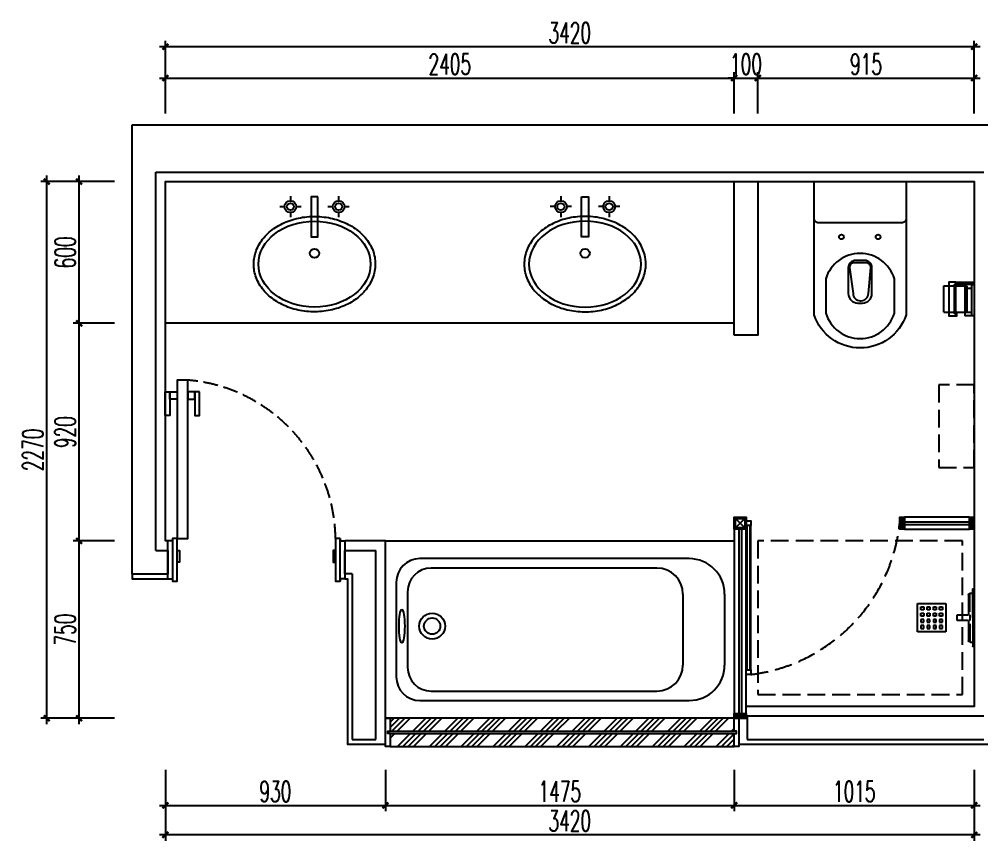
# Model space of a CAD drawing. Header units: inches. Extents: x 24920 to 61775, y 10942 to 38819.
# Drawn here: x 30089 to 34158, y 23080 to 26555 of the extents above; entities that cross this region are included whole.
import ezdxf

# ---------------------------------------------------------------- set-up
doc = ezdxf.new("R2010")
doc.units = ezdxf.units.IN
doc.header["$MEASUREMENT"] = 0
doc.header["$PDMODE"] = 1
doc.linetypes.add('DASH', pattern=[0.35, 0.25, -0.1])
doc.linetypes.add('HIDDEN', pattern=[9.525, 6.35, -3.175])
for name, color, linetype in [('BS-SHORT CABINET', 40, 'Continuous'), ('DOOR', 60, 'Continuous'), ('Doors', 60, 'Continuous'), ('DS-FINISH', 20, 'Continuous'), ('DS-HIGH-CABINET', 40, 'Continuous'), ('FF-FIXT', 2, 'Continuous'), ('FF-FURN', 51, 'Continuous'), ('FF-TEXT', 50, 'Continuous'), ('WALL', 2, 'Continuous')]:
    doc.layers.add(name, color=color, linetype=linetype)
doc.styles.add('DIM', font='simplex.shx', dxfattribs={"width": 0.6, "bigfont": 'extfont.shx'})
doc.dimstyles.new('1比25', dxfattribs={"dimscale": 25, "dimtxt": 3.5, "dimasz": 1, "dimexe": 1, "dimexo": 1, "dimgap": 0.6, "dimtad": 1, "dimdec": 0, "dimrnd": 5, "dimzin": 0, "dimdsep": 46, "dimtxsty": 'DIM', "dimblk": 'ARCHTICK', "dimcen": 0.09, "dimdle": 1, "dimclrd": 1, "dimclre": 1, "dimclrt": 1, "dimadec": 0, "dimazin": 0, "dimtfac": 1, "dimtdec": 0, "dimtix": 1, "dimtmove": 2, "dimatfit": 3, "dimldrblk": '引线箭头（自定义）', "dimfxl": 0, "dimtolj": 1, "dimtzin": 0, "dimarcsym": 0})

# ---------------------------------------------------------------- blocks, each defined once
blk = doc.blocks.new('QBLOCK2008030714514792')
for p, q in [((-66, -10), (-66, -40)), ((66, -40), (-66, -40)), ((-51, -40), (-51, -10)), ((51, -40), (51, -10))]:
    blk.add_line(p, q)
at = {"color": 8}
blk.add_line((-56, -78), (66, -78), dxfattribs=at)
for points in [[(-66, -10), (66, -10), (66, 0), (-66, 0)], [(66, -78), (76, -78), (76, 0), (66, 0)], [(-56, -78), (-66, -78), (-66, -73), (-56, -73)], [(76, -78), (76, -108), (-66, -108), (-66, -78), (-56, -78), (-56, -83), (66, -83), (66, -78)]]:
    blk.add_lwpolyline(points, close=True)
at = {"color": 8, "linetype": 'HIDDEN', "ltscale": 0.1}
blk.add_lwpolyline([(-50, -30), (60, -30), (60, -130), (-50, -130)], close=True, dxfattribs=at)
blk = doc.blocks.new('A$C68853E70')
at = {"color": 251}
blk.add_wipeout([(0, 195), (0, -195), (564, -195), (591.7, -183.3), (614.9, -169.5), (641.2, -148), (661.7, -125.1), (677.5, -100.9), (692.4, -68.6), (701.6, -31.5), (703.4, 15.6), (701, 35.8), (696.2, 55.8), (680.6, 95.7), (650.2, 139.6), (614.2, 169.8), (578.6, 189.2), (564, 195)], dxfattribs=at)
blk.add_lwpolyline([(0, 195), (564, 195, -0.717949), (564, -195), (0, -195)], format="xyb")
for points in [[(0, -195), (0, 195), (155, 195, -0.414214), (175, 175), (175, -175, -0.414214), (155, -195)], [(557.1, 145), (410.9, 145, 0.737464), (410.9, -145), (557.1, -145, 0.737464)]]:
    blk.add_lwpolyline(points, format="xyb", close=True)
at = {"color": 8}
for points in [[(334, 20), (334, -20, 0.414214), (364, -50), (474, -50, 0.414214), (514, -10), (514, 10, 0.414214), (474, 50), (364, 50, 0.414214)], [(344, 25), (344, -25, 0.414214), (364, -45), (474, -30, 0.414214), (504, 0), (504, 5, 0.414214), (474, 35), (364, 45, 0.414214)]]:
    blk.add_lwpolyline(points, format="xyb", close=True, dxfattribs=at)
for centre in [(234, 76.1), (234, -78.9)]:
    blk.add_circle(centre, 10, dxfattribs=at)
blk = doc.blocks.new('KI878')
at = {"layer": 'FF-FIXT'}
for p, q in [((34870.4, 48306.6), (33731.6, 48306.6)), ((34734.1, 48266.6), (33779.6, 48266.6)), ((33631.6, 48206.6), (33631.6, 47806.6)), ((33679.6, 48166.6), (33679.6, 47846.6)), ((34844.1, 48156.6), (34844.1, 47856.6)), ((35020.4, 48156.6), (35020.4, 47856.6)), ((33779.6, 47746.6), (34734.1, 47746.6)), ((33731.6, 47706.6), (34870.4, 47706.6))]:
    blk.add_line(p, q, dxfattribs=at)
for radius in [54.6, 34.6]:
    blk.add_circle((33783.6, 48021.2), radius, dxfattribs=at)
for centre, radius, start, end in [((33731.6, 48206.6), 100, 90, 180), ((34870.4, 48156.6), 150, 0, 90), ((33779.6, 48166.6), 100, 90, 180), ((34734.1, 48156.6), 110, 0, 90), ((33779.6, 47846.6), 100, 180, 270), ((34734.1, 47856.6), 110, 270, 0), ((34870.4, 47856.6), 150, 270, 0), ((33731.6, 47806.6), 100, 180, 270)]:
    blk.add_arc(centre, radius, start, end, dxfattribs=at)
blk.add_ellipse((33655.6, 48021.2), major_axis=(0, 70.3), ratio=0.170706, dxfattribs=at)
blk = doc.blocks.new('*U162')
at = {"layer": 'DS-HIGH-CABINET', "color": 136}
for p, q in [((35118.5, 49111.9), (35158.5, 49121.9)), ((35118.5, 49121.9), (35158.5, 49111.9)), ((35118.5, 48816.9), (35158.5, 48826.9)), ((35118.5, 48826.9), (35158.5, 48816.9))]:
    blk.add_line(p, q, dxfattribs=at)
at = {"layer": 'DS-HIGH-CABINET', "color": 1}
for p, q in [((35132.5, 49106.9), (35132.5, 48831.9)), ((35144.5, 49106.9), (35144.5, 48831.9))]:
    blk.add_line(p, q, dxfattribs=at)
at = {"layer": 'DS-HIGH-CABINET'}
for points in [[(35163.5, 49106.9), (35113.5, 49106.9), (35113.5, 49126.9), (35163.5, 49126.9)], [(35163.5, 48811.9), (35113.5, 48811.9), (35113.5, 48831.9), (35163.5, 48831.9)]]:
    blk.add_lwpolyline(points, close=True, dxfattribs=at)
at = {"layer": 'DS-HIGH-CABINET', "color": 136}
blk.add_lwpolyline([(35113.5, 48831.9), (35163.5, 48831.9), (35163.5, 49106.9), (35113.5, 49106.9)], close=True, dxfattribs=at)
at = {"layer": 'DS-HIGH-CABINET', "color": 1}
for points in [[(35158.5, 49111.9), (35118.5, 49111.9), (35118.5, 49121.9), (35158.5, 49121.9)], [(35158.5, 48816.9), (35118.5, 48816.9), (35118.5, 48826.9), (35158.5, 48826.9)]]:
    blk.add_lwpolyline(points, close=True, dxfattribs=at)
blk = doc.blocks.new('EWDRGTFH')
for p, q in [((242785.8, 254771.4), (242785.8, 254796.6)), ((242785.8, 254771.4), (242785.8, 254713.5)), ((242789.4, 254799), (242788.2, 254799)), ((242791.8, 254676.6), (242791.8, 254796.6)), ((242801.4, 254780.7), (242794.2, 254780.7)), ((242803.8, 254778.8), (242803.8, 254778.8)), ((242803.8, 254702.3), (242803.8, 254778.3)), ((242809.8, 254772.8), (242809.8, 254688.8)), ((242789.4, 254711.1), (242788.2, 254711.1)), ((242788.2, 254642.1), (242788.2, 254711.1)), ((242803.8, 254688.8), (242803.8, 254664.8)), ((242857.8, 254688.8), (242809.8, 254688.8)), ((242857.8, 254664.8), (242857.8, 254688.8)), ((242791.8, 254676.6), (242791.8, 254556.6)), ((242803.8, 254650.9), (242803.8, 254574.8)), ((242809.8, 254664.8), (242857.8, 254664.8)), ((242809.8, 254664.8), (242809.8, 254580.8)), ((242785.8, 254581.8), (242785.8, 254639.7)), ((242789.4, 254642.1), (242788.2, 254642.1)), ((242785.8, 254581.8), (242785.8, 254556.6)), ((242801.4, 254572.9), (242794.2, 254572.9)), ((242803.8, 254574.8), (242803.8, 254574.8)), ((242789.4, 254554.7), (242788.2, 254554.7))]:
    blk.add_line(p, q)
at = {"ltscale": 3}
for p, q in [((242905.8, 254736.8), (242905.8, 254616.8)), ((243025.8, 254736.8), (242905.8, 254736.8)), ((243025.8, 254616.8), (243025.8, 254736.8)), ((242905.8, 254616.8), (243025.8, 254616.8))]:
    blk.add_line(p, q, dxfattribs=at)
at = {"color": 250}
for p, q in [((242920.2, 254722.4), (242920.2, 254710.4)), ((242932.2, 254722.4), (242920.2, 254722.4)), ((242920.2, 254710.4), (242932.2, 254710.4)), ((242920.2, 254696), (242920.2, 254684)), ((242932.2, 254696), (242920.2, 254696)), ((242932.2, 254710.4), (242932.2, 254722.4)), ((242932.2, 254684), (242932.2, 254696)), ((242946.6, 254722.4), (242946.6, 254710.4)), ((242958.6, 254722.4), (242946.6, 254722.4)), ((242946.6, 254710.4), (242958.6, 254710.4)), ((242946.6, 254696), (242946.6, 254684)), ((242958.6, 254696), (242946.6, 254696)), ((242958.6, 254710.4), (242958.6, 254722.4)), ((242958.6, 254684), (242958.6, 254696)), ((242973, 254722.4), (242973, 254710.4)), ((242985, 254722.4), (242973, 254722.4)), ((242973, 254710.4), (242985, 254710.4)), ((242973, 254696), (242973, 254684)), ((242985, 254696), (242973, 254696)), ((242985, 254710.4), (242985, 254722.4)), ((242985, 254684), (242985, 254696)), ((242999.4, 254722.4), (242999.4, 254710.4)), ((243011.4, 254722.4), (242999.4, 254722.4)), ((242999.4, 254710.4), (243011.4, 254710.4)), ((242999.4, 254696), (242999.4, 254684)), ((243011.4, 254696), (242999.4, 254696)), ((243011.4, 254710.4), (243011.4, 254722.4)), ((243011.4, 254684), (243011.4, 254696)), ((242920.2, 254684), (242932.2, 254684)), ((242920.2, 254657.6), (242920.2, 254669.6)), ((242920.2, 254669.6), (242932.2, 254669.6)), ((242932.2, 254657.6), (242920.2, 254657.6)), ((242932.2, 254669.6), (242932.2, 254657.6)), ((242946.6, 254684), (242958.6, 254684)), ((242946.6, 254657.6), (242946.6, 254669.6)), ((242946.6, 254669.6), (242958.6, 254669.6)), ((242958.6, 254657.6), (242946.6, 254657.6)), ((242958.6, 254669.6), (242958.6, 254657.6)), ((242973, 254684), (242985, 254684)), ((242973, 254657.6), (242973, 254669.6)), ((242973, 254669.6), (242985, 254669.6)), ((242985, 254657.6), (242973, 254657.6)), ((242985, 254669.6), (242985, 254657.6)), ((242999.4, 254684), (243011.4, 254684)), ((242999.4, 254657.6), (242999.4, 254669.6)), ((242999.4, 254669.6), (243011.4, 254669.6)), ((243011.4, 254657.6), (242999.4, 254657.6)), ((243011.4, 254669.6), (243011.4, 254657.6)), ((242920.2, 254631.2), (242920.2, 254643.2)), ((242920.2, 254643.2), (242932.2, 254643.2)), ((242932.2, 254631.2), (242920.2, 254631.2)), ((242932.2, 254643.2), (242932.2, 254631.2)), ((242946.6, 254631.2), (242946.6, 254643.2)), ((242946.6, 254643.2), (242958.6, 254643.2)), ((242958.6, 254631.2), (242946.6, 254631.2)), ((242958.6, 254643.2), (242958.6, 254631.2)), ((242973, 254631.2), (242973, 254643.2)), ((242973, 254643.2), (242985, 254643.2)), ((242985, 254631.2), (242973, 254631.2)), ((242985, 254643.2), (242985, 254631.2)), ((242999.4, 254631.2), (242999.4, 254643.2)), ((242999.4, 254643.2), (243011.4, 254643.2)), ((243011.4, 254631.2), (242999.4, 254631.2)), ((243011.4, 254643.2), (243011.4, 254631.2))]:
    blk.add_line(p, q, dxfattribs=at)
for centre, major_axis, start_param, end_param in [((242788.2, 254796.6), (1.7, -1.7), 2.356194, 3.926991), ((242789.4, 254796.6), (-1.7, -1.7), 2.356194, 3.926991), ((242794.2, 254778.3), (1.7, -1.7), 2.356194, 3.926991), ((242801.4, 254778.3), (-1.7, -1.7), 2.356194, 3.926991), ((242803.8, 254772.8), (4.24, -4.24), 0.785398, 2.356194), ((242788.2, 254713.5), (-1.7, -1.7), 5.497787, 7.068583), ((242789.4, 254713.5), (1.7, -1.7), -0.785398, 0.785398), ((242788.2, 254639.7), (-1.7, -1.7), 3.926991, 5.497787), ((242789.4, 254639.7), (-1.7, -1.7), 2.356194, 3.926991), ((242794.2, 254575.3), (1.7, -1.7), 3.926991, 5.497787), ((242801.4, 254575.3), (1.7, -1.7), -0.785398, 0.785398), ((242803.8, 254580.8), (4.24, -4.24), -0.785398, 0.785398), ((242803.8, 254580.8), (4.24, -4.24), -0.785398, 0.785398), ((242788.2, 254557.1), (1.7, -1.7), 3.926991, 5.497787), ((242789.4, 254557.1), (-1.7, -1.7), 0.785398, 2.356194)]:
    blk.add_ellipse(centre, major_axis=major_axis, ratio=1, start_param=start_param, end_param=end_param)
blk = doc.blocks.new('j767')
at = {"layer": 'DOOR', "color": 1}
for p, q in [((35108.5, 48337.6), (35718.5, 48337.6)), ((35108.5, 48325.6), (35718.5, 48325.6))]:
    blk.add_line(p, q, dxfattribs=at)
at = {"layer": 'DOOR'}
for points in [[(35108.5, 48341.6), (35108.5, 48321.6), (35088.5, 48321.6), (35088.5, 48341.6)], [(35738.5, 48341.6), (35738.5, 48321.6), (35718.5, 48321.6), (35718.5, 48341.6)]]:
    blk.add_lwpolyline(points, close=True, dxfattribs=at)
at = {"layer": 'DOOR', "color": 136}
blk.add_lwpolyline([(35718.5, 48321.6), (35718.5, 48341.6), (35108.5, 48341.6), (35108.5, 48321.6)], close=True, dxfattribs=at)
blk = doc.blocks.new('U6767')
at = {"layer": 'DOOR'}
for points in [[(10581.6, 31805.1), (10626.6, 31805.1), (10626.6, 32475.1), (10581.6, 32475.1)], [(10531.6, 32425.1), (10551.6, 32425.1), (10551.6, 32325.1), (10531.6, 32325.1)], [(10551.6, 32395.1), (10551.6, 32425.1), (10581.6, 32425.1), (10581.6, 32395.1)], [(10656.6, 32395.1), (10656.6, 32425.1), (10626.6, 32425.1), (10626.6, 32395.1)], [(10676.6, 32425.1), (10656.6, 32425.1), (10656.6, 32325.1), (10676.6, 32325.1)]]:
    blk.add_lwpolyline(points, close=True, dxfattribs=at)
at = {"layer": 'DOOR', "color": 8, "linetype": 'DASH', "ltscale": 250}
blk.add_arc((10569.9, 31795.7), 681.8, 0.7906, 85.2291, dxfattribs=at)
at = {"layer": 'Doors'}
for points in [[(10561.6, 31805.1), (10561.6, 31795.1), (10541.6, 31795.1), (10541.6, 31635.1), (10561.6, 31635.1), (10561.6, 31625.1)], [(11271.6, 31805.1), (11271.6, 31795.1), (11291.6, 31795.1), (11291.6, 31635.1), (11271.6, 31635.1), (11271.6, 31625.1)]]:
    blk.add_lwpolyline(points, dxfattribs=at)
for points in [[(10581.6, 31805.1), (10561.6, 31805.1), (10561.6, 31625.1), (10581.6, 31625.1)], [(11271.6, 31805.1), (11251.6, 31805.1), (11251.6, 31625.1), (11271.6, 31625.1)], [(10581.6, 31755.1), (10591.6, 31755.1), (10591.6, 31705.1), (10581.6, 31705.1)], [(11251.6, 31755.1), (11241.6, 31755.1), (11241.6, 31705.1), (11251.6, 31705.1)]]:
    blk.add_lwpolyline(points, close=True, dxfattribs=at)
blk = doc.blocks.new('_ArchTick')
at = {"color": 0, "linetype": 'ByBlock', "const_width": 0.4}
blk.add_lwpolyline([(-0.5, -0.5), (0.5, 0.5)], dxfattribs=at)
blk = doc.blocks.new('*D1014')
at = {"color": 1, "lineweight": -2, "transparency": 16777216}
for p, q in [((30491.6, 24348.4), (30316.6, 24348.4)), ((30341.6, 23573.4), (30341.6, 24373.4)), ((30491.6, 23598.4), (30316.6, 23598.4))]:
    blk.add_line(p, q, dxfattribs=at)
at = {"layer": 'Defpoints', "color": 0, "transparency": 16777216}
for p in [(30341.6, 24348.4), (31636.6, 24348.4), (31636.5, 23598.4)]:
    blk.add_point(p, dxfattribs=at)
at = {"color": 1, "lineweight": -2, "transparency": 16777216, "xscale": 25, "yscale": 25, "zscale": 25}
for p, rotation in [((30341.6, 24348.4), 90), ((30341.6, 23598.4), 270)]:
    blk.add_blockref('_ArchTick', p, dxfattribs=dict(at, rotation=rotation))
at = {"color": 1, "transparency": 16777216, "insert": (30282.8, 23973.4), "char_height": 87.5, "attachment_point": 5, "rotation": 90, "style": 'DIM'}
blk.add_mtext('\\A1;750', dxfattribs=at)
blk = doc.blocks.new('引线箭头（自定义）')
at = {"linetype": 'ByBlock', "lineweight": -2}
h = blk.add_hatch(color=8, dxfattribs=at)
h.dxf.hatch_style = 1
h.paths.add_polyline_path([(-1.2, -0.96), (-0.31, 0), (-1.2, 0.96), (-0.91, 1.21), (0, 0), (-0.91, -1.21)])
at = {"color": 0, "linetype": 'ByBlock', "lineweight": -2}
blk.add_line((-0.31, 0), (-4.75, 0), dxfattribs=at)
blk.add_lwpolyline([(-1.2, -0.96), (-0.31, 0), (-1.2, 0.96), (-0.91, 1.21), (0, 0), (-0.91, -1.21)], close=True, dxfattribs=at)
blk = doc.blocks.new('*D1015')
at = {"color": 1, "lineweight": -2, "transparency": 16777216}
for p, q in [((30341.6, 24323.4), (30341.6, 25293.8)), ((30491.6, 25268.8), (30316.6, 25268.8)), ((30491.6, 24348.4), (30316.6, 24348.4))]:
    blk.add_line(p, q, dxfattribs=at)
at = {"layer": 'Defpoints', "color": 0, "transparency": 16777216}
for p in [(30341.6, 25268.8), (30941.6, 25268.8), (31636.6, 24348.4)]:
    blk.add_point(p, dxfattribs=at)
at = {"color": 1, "lineweight": -2, "transparency": 16777216, "xscale": 25, "yscale": 25, "zscale": 25}
for p, rotation in [((30341.6, 25268.8), 90), ((30341.6, 24348.4), 270)]:
    blk.add_blockref('_ArchTick', p, dxfattribs=dict(at, rotation=rotation))
at = {"color": 1, "transparency": 16777216, "insert": (30282.8, 24808.6), "char_height": 87.5, "attachment_point": 5, "rotation": 90, "style": 'DIM'}
blk.add_mtext('\\A1;920', dxfattribs=at)
blk = doc.blocks.new('*D1016')
at = {"color": 1, "lineweight": -2, "transparency": 16777216}
for p, q in [((30341.6, 25243.8), (30341.6, 25893.6)), ((30491.6, 25868.6), (30316.6, 25868.6)), ((30491.6, 25268.8), (30316.6, 25268.8))]:
    blk.add_line(p, q, dxfattribs=at)
at = {"layer": 'Defpoints', "color": 0, "transparency": 16777216}
for p in [(30341.6, 25868.6), (30927, 25868.6), (30941.6, 25268.8)]:
    blk.add_point(p, dxfattribs=at)
at = {"color": 1, "lineweight": -2, "transparency": 16777216, "xscale": 25, "yscale": 25, "zscale": 25}
for p, rotation in [((30341.6, 25868.6), 90), ((30341.6, 25268.8), 270)]:
    blk.add_blockref('_ArchTick', p, dxfattribs=dict(at, rotation=rotation))
at = {"color": 1, "transparency": 16777216, "insert": (30282.8, 25568.7), "char_height": 87.5, "attachment_point": 5, "rotation": 90, "style": 'DIM'}
blk.add_mtext('\\A1;600', dxfattribs=at)
blk = doc.blocks.new('*D1017')
at = {"color": 1, "lineweight": -2, "transparency": 16777216}
for p, q in [((30204.7, 23573.4), (30204.7, 25893.6)), ((30354.7, 25868.6), (30179.7, 25868.6)), ((30354.7, 23598.4), (30179.7, 23598.4))]:
    blk.add_line(p, q, dxfattribs=at)
at = {"layer": 'Defpoints', "color": 0, "transparency": 16777216}
for p in [(30204.7, 25868.6), (30404.1, 25868.6), (30404.1, 23598.4)]:
    blk.add_point(p, dxfattribs=at)
at = {"color": 1, "lineweight": -2, "transparency": 16777216, "xscale": 25, "yscale": 25, "zscale": 25}
for p, rotation in [((30204.7, 25868.6), 90), ((30204.7, 23598.4), 270)]:
    blk.add_blockref('_ArchTick', p, dxfattribs=dict(at, rotation=rotation))
at = {"color": 1, "transparency": 16777216, "insert": (30145.9, 24733.5), "char_height": 87.5, "attachment_point": 5, "rotation": 90, "style": 'DIM'}
blk.add_mtext('\\A1;2270', dxfattribs=at)
blk = doc.blocks.new('*D1018')
at = {"color": 1, "lineweight": -2, "transparency": 16777216}
for p, q in [((30706.4, 23379.7), (30706.4, 23204.7)), ((31636.6, 23379.7), (31636.6, 23204.7)), ((30681.4, 23229.7), (31661.6, 23229.7))]:
    blk.add_line(p, q, dxfattribs=at)
at = {"layer": 'Defpoints', "color": 0, "transparency": 16777216}
for p in [(30706.4, 24348.5), (31636.6, 24348.4), (31636.6, 23229.7)]:
    blk.add_point(p, dxfattribs=at)
at = {"color": 1, "lineweight": -2, "transparency": 16777216, "xscale": 25, "yscale": 25, "zscale": 25, "rotation": 180}
blk.add_blockref('_ArchTick', (30706.4, 23229.7), dxfattribs=at)
at = {"color": 1, "lineweight": -2, "transparency": 16777216, "xscale": 25, "yscale": 25, "zscale": 25}
blk.add_blockref('_ArchTick', (31636.6, 23229.7), dxfattribs=at)
at = {"color": 1, "transparency": 16777216, "insert": (31171.5, 23288.5), "char_height": 87.5, "attachment_point": 5, "style": 'DIM'}
blk.add_mtext('\\A1;930', dxfattribs=at)
blk = doc.blocks.new('*D1019')
at = {"color": 1, "lineweight": -2, "transparency": 16777216}
for p, q in [((31636.6, 23379.7), (31636.6, 23204.7)), ((33111.5, 23379.7), (33111.5, 23204.7)), ((31611.6, 23229.7), (33136.5, 23229.7))]:
    blk.add_line(p, q, dxfattribs=at)
at = {"layer": 'Defpoints', "color": 0, "transparency": 16777216}
for p in [(31636.6, 24348.4), (33111.5, 24348.4), (33111.5, 23229.7)]:
    blk.add_point(p, dxfattribs=at)
at = {"color": 1, "lineweight": -2, "transparency": 16777216, "xscale": 25, "yscale": 25, "zscale": 25, "rotation": 180}
blk.add_blockref('_ArchTick', (31636.6, 23229.7), dxfattribs=at)
at = {"color": 1, "lineweight": -2, "transparency": 16777216, "xscale": 25, "yscale": 25, "zscale": 25}
blk.add_blockref('_ArchTick', (33111.5, 23229.7), dxfattribs=at)
at = {"color": 1, "transparency": 16777216, "insert": (32374, 23288.5), "char_height": 87.5, "attachment_point": 5, "style": 'DIM'}
blk.add_mtext('\\A1;1475', dxfattribs=at)
blk = doc.blocks.new('*D1020')
at = {"color": 1, "lineweight": -2, "transparency": 16777216}
for p, q in [((33111.5, 23379.7), (33111.5, 23204.7)), ((34126.5, 23379.7), (34126.5, 23204.7)), ((33086.5, 23229.7), (34151.5, 23229.7))]:
    blk.add_line(p, q, dxfattribs=at)
at = {"layer": 'Defpoints', "color": 0, "transparency": 16777216}
for p in [(34126.5, 24507.6), (33111.5, 24348.4), (34126.5, 23229.7)]:
    blk.add_point(p, dxfattribs=at)
at = {"color": 1, "lineweight": -2, "transparency": 16777216, "xscale": 25, "yscale": 25, "zscale": 25, "rotation": 180}
blk.add_blockref('_ArchTick', (33111.5, 23229.7), dxfattribs=at)
at = {"color": 1, "lineweight": -2, "transparency": 16777216, "xscale": 25, "yscale": 25, "zscale": 25}
blk.add_blockref('_ArchTick', (34126.5, 23229.7), dxfattribs=at)
at = {"color": 1, "transparency": 16777216, "insert": (33619, 23288.5), "char_height": 87.5, "attachment_point": 5, "style": 'DIM'}
blk.add_mtext('\\A1;1015', dxfattribs=at)
blk = doc.blocks.new('*D1021')
at = {"color": 1, "lineweight": -2, "transparency": 16777216}
for p, q in [((30706.4, 23255.1), (30706.4, 23080.1)), ((34126.5, 23255.1), (34126.5, 23080.1)), ((34151.5, 23105.1), (30681.4, 23105.1))]:
    blk.add_line(p, q, dxfattribs=at)
at = {"layer": 'Defpoints', "color": 0, "transparency": 16777216}
for p in [(30706.4, 23347.5), (34126.5, 23347.5), (30706.4, 23105.1)]:
    blk.add_point(p, dxfattribs=at)
at = {"color": 1, "lineweight": -2, "transparency": 16777216, "xscale": 25, "yscale": 25, "zscale": 25, "rotation": 180}
blk.add_blockref('_ArchTick', (30706.4, 23105.1), dxfattribs=at)
at = {"color": 1, "lineweight": -2, "transparency": 16777216, "xscale": 25, "yscale": 25, "zscale": 25}
blk.add_blockref('_ArchTick', (34126.5, 23105.1), dxfattribs=at)
at = {"color": 1, "transparency": 16777216, "insert": (32416.5, 23163.8), "char_height": 87.5, "attachment_point": 5, "style": 'DIM'}
blk.add_mtext('\\A1;3420', dxfattribs=at)
blk = doc.blocks.new('*D1022')
at = {"color": 1, "lineweight": -2, "transparency": 16777216}
for p, q in [((34565.7, 23623.4), (34565.7, 24473.4)), ((34415.7, 24448.4), (34590.7, 24448.4)), ((34415.7, 23648.4), (34590.7, 23648.4))]:
    blk.add_line(p, q, dxfattribs=at)
at = {"layer": 'Defpoints', "color": 0, "transparency": 16777216}
for p in [(34060, 24448.4), (34565.7, 24448.4), (34060, 23648.4)]:
    blk.add_point(p, dxfattribs=at)
at = {"color": 1, "lineweight": -2, "transparency": 16777216, "xscale": 25, "yscale": 25, "zscale": 25}
for p, rotation in [((34565.7, 24448.4), 90), ((34565.7, 23648.4), 270)]:
    blk.add_blockref('_ArchTick', p, dxfattribs=dict(at, rotation=rotation))
at = {"color": 1, "transparency": 16777216, "insert": (34506.9, 24048.4), "char_height": 87.5, "attachment_point": 5, "rotation": 90, "style": 'DIM'}
blk.add_mtext('\\A1;800', dxfattribs=at)
blk = doc.blocks.new('*D1023')
at = {"color": 1, "lineweight": -2, "transparency": 16777216}
for p, q in [((30681.4, 26306.5), (33136.5, 26306.5)), ((30706.4, 26156.5), (30706.4, 26331.5)), ((33111.5, 26156.5), (33111.5, 26331.5))]:
    blk.add_line(p, q, dxfattribs=at)
at = {"layer": 'Defpoints', "color": 0, "transparency": 16777216}
for p in [(33111.5, 26306.5), (30706.4, 25868.6), (33111.5, 25868.6)]:
    blk.add_point(p, dxfattribs=at)
at = {"color": 1, "lineweight": -2, "transparency": 16777216, "xscale": 25, "yscale": 25, "zscale": 25, "rotation": 180}
blk.add_blockref('_ArchTick', (30706.4, 26306.5), dxfattribs=at)
at = {"color": 1, "lineweight": -2, "transparency": 16777216, "xscale": 25, "yscale": 25, "zscale": 25}
blk.add_blockref('_ArchTick', (33111.5, 26306.5), dxfattribs=at)
at = {"color": 1, "transparency": 16777216, "insert": (31909, 26365.3), "char_height": 87.5, "attachment_point": 5, "style": 'DIM'}
blk.add_mtext('\\A1;2405', dxfattribs=at)
blk = doc.blocks.new('*D1024')
at = {"color": 1, "lineweight": -2, "transparency": 16777216}
for p, q in [((33111.5, 26306.5), (33086.5, 26306.5)), ((33111.5, 26156.5), (33111.5, 26331.5)), ((33111.5, 26306.5), (33211.5, 26306.5)), ((33211.5, 26156.5), (33211.5, 26331.5)), ((33211.5, 26306.5), (33236.5, 26306.5))]:
    blk.add_line(p, q, dxfattribs=at)
at = {"layer": 'Defpoints', "color": 0, "transparency": 16777216}
for p in [(33211.5, 26306.5), (33111.5, 25868.6), (33211.5, 25868.6)]:
    blk.add_point(p, dxfattribs=at)
at = {"color": 1, "lineweight": -2, "transparency": 16777216, "xscale": 25, "yscale": 25, "zscale": 25}
blk.add_blockref('_ArchTick', (33111.5, 26306.5), dxfattribs=at)
at = {"color": 1, "lineweight": -2, "transparency": 16777216, "xscale": 25, "yscale": 25, "zscale": 25, "rotation": 180}
blk.add_blockref('_ArchTick', (33211.5, 26306.5), dxfattribs=at)
at = {"color": 1, "transparency": 16777216, "insert": (33161.5, 26365.3), "char_height": 87.5, "attachment_point": 5, "style": 'DIM'}
blk.add_mtext('\\A1;100', dxfattribs=at)
blk = doc.blocks.new('*D1025')
at = {"color": 1, "lineweight": -2, "transparency": 16777216}
for p, q in [((33186.5, 26306.5), (34151.5, 26306.5)), ((33211.5, 26156.5), (33211.5, 26331.5)), ((34126.5, 26156.5), (34126.5, 26331.5))]:
    blk.add_line(p, q, dxfattribs=at)
at = {"layer": 'Defpoints', "color": 0, "transparency": 16777216}
for p in [(34126.5, 26306.5), (33211.5, 25868.6), (34126.5, 25868.6)]:
    blk.add_point(p, dxfattribs=at)
at = {"color": 1, "lineweight": -2, "transparency": 16777216, "xscale": 25, "yscale": 25, "zscale": 25, "rotation": 180}
blk.add_blockref('_ArchTick', (33211.5, 26306.5), dxfattribs=at)
at = {"color": 1, "lineweight": -2, "transparency": 16777216, "xscale": 25, "yscale": 25, "zscale": 25}
blk.add_blockref('_ArchTick', (34126.5, 26306.5), dxfattribs=at)
at = {"color": 1, "transparency": 16777216, "insert": (33669, 26365.3), "char_height": 87.5, "attachment_point": 5, "style": 'DIM'}
blk.add_mtext('\\A1;915', dxfattribs=at)
blk = doc.blocks.new('*D1026')
at = {"color": 1, "lineweight": -2, "transparency": 16777216}
for p, q in [((30706.4, 26288.9), (30706.4, 26463.9)), ((34126.5, 26288.9), (34126.5, 26463.9)), ((34151.5, 26438.9), (30681.4, 26438.9))]:
    blk.add_line(p, q, dxfattribs=at)
at = {"layer": 'Defpoints', "color": 0, "transparency": 16777216}
for p in [(30706.4, 26438.9), (30706.4, 26192.5), (34126.5, 26192.5)]:
    blk.add_point(p, dxfattribs=at)
at = {"color": 1, "lineweight": -2, "transparency": 16777216, "xscale": 25, "yscale": 25, "zscale": 25, "rotation": 180}
blk.add_blockref('_ArchTick', (30706.4, 26438.9), dxfattribs=at)
at = {"color": 1, "lineweight": -2, "transparency": 16777216, "xscale": 25, "yscale": 25, "zscale": 25}
blk.add_blockref('_ArchTick', (34126.5, 26438.9), dxfattribs=at)
at = {"color": 1, "transparency": 16777216, "insert": (32416.5, 26497.7), "char_height": 87.5, "attachment_point": 5, "style": 'DIM'}
blk.add_mtext('\\A1;3420', dxfattribs=at)

msp = doc.modelspace()

# ---------------------------------------------------------------- hatches: boundary and pattern name
at = {"layer": 'DS-FINISH'}
h = msp.add_hatch(dxfattribs=at)
h.set_pattern_fill('ANSI34', color=8, scale=5, double=1)
h.set_pattern_definition([(45, (20174.85, -8914.17), (-67.35192, 67.35192), []), (45, (20197.3, -8914.17), (-67.35192, 67.35192), []), (45, (20219.75, -8914.17), (-67.35192, 67.35192), []), (45, (20242.2, -8914.17), (-67.35192, 67.35192), [])])
h.paths.add_polyline_path([(33111.5, 23598.4), (31656.5, 23598.4), (31656.5, 23543.4), (33111.5, 23543.4)])
h.paths.add_polyline_path([(33111.5, 23533.4), (31656.5, 23533.4), (31656.5, 23478.4), (33111.5, 23478.4)])

# ---------------------------------------------------------------- linework, layer by layer
at = {"layer": 'BS-SHORT CABINET', "color": 1}
msp.add_lwpolyline([(31636.6, 24348.4), (33111.5, 24348.4), (33111.5, 23598.4), (31636.6, 23598.4)], close=True, dxfattribs=at)
at = {"layer": 'DOOR', "color": 8, "linetype": 'DASH', "ltscale": 300}
msp.add_arc((33095.4, 24498.2), 720, 276.8651, 354.0372, dxfattribs=at)
at = {"layer": 'DS-FINISH', "color": 3}
msp.add_line((33131.5, 23488.4), (34366.5, 23488.4), dxfattribs=at)
msp.add_lwpolyline([(33111.5, 25218.6), (33111.5, 25868.6), (33211.5, 25868.6), (33211.5, 25218.6)], close=True, dxfattribs=at)
for points in [[(31636.6, 23598.4), (31636.5, 23598.4), (31636.5, 24348.4), (31466.4, 24348.5)], [(31465.9, 24188.5), (31476.5, 24188.5), (31476.5, 23488.4), (31636.5, 23488.4)]]:
    msp.add_lwpolyline(points, dxfattribs=at)
at = {"layer": 'DS-FINISH'}
for points in [[(30566.4, 24208.4), (30566.4, 24188.5), (30716.4, 24188.5)], [(33131.5, 23598.4), (33161.5, 23598.4), (33161.5, 23648.4)]]:
    msp.add_lwpolyline(points, dxfattribs=at)
at = {"layer": 'DS-FINISH', "color": 1}
for points in [[(31656.5, 23533.4), (31656.5, 23478.4), (31636.5, 23478.4), (31636.5, 23598.4), (31656.5, 23598.4), (31656.5, 23543.4)], [(33111.5, 23543.4), (33111.5, 23598.4), (33131.5, 23598.4), (33131.5, 23478.4), (33111.5, 23478.4), (33111.5, 23533.4)], [(31656.5, 23533.4), (31646.5, 23533.4), (31646.5, 23543.4), (31656.5, 23543.4)], [(31656.5, 23543.4), (33111.5, 23543.4)], [(31656.5, 23533.4), (33111.5, 23533.4)], [(33111.5, 23533.4), (33121.5, 23533.4), (33121.5, 23543.4), (33111.5, 23543.4)], [(31656.5, 23478.4), (33111.5, 23478.4)]]:
    msp.add_lwpolyline(points, dxfattribs=at)
at = {"layer": 'DS-HIGH-CABINET', "color": 1}
for p, q in [((33116.5, 24403.4), (33156.5, 24443.4)), ((33116.5, 24443.4), (33156.5, 24403.4)), ((33130.5, 24398.4), (33130.5, 23618.4)), ((33142.5, 24398.4), (33142.5, 23618.4)), ((33116.5, 23603.4), (33156.5, 23613.4)), ((33116.5, 23613.4), (33156.5, 23603.4))]:
    msp.add_line(p, q, dxfattribs=at)
for points in [[(33161.5, 24398.4), (33111.5, 24398.4), (33111.5, 24448.4), (33161.5, 24448.4)], [(33156.5, 24403.4), (33116.5, 24403.4), (33116.5, 24443.4), (33156.5, 24443.4)], [(33161.5, 23598.4), (33111.5, 23598.4), (33111.5, 23618.4), (33161.5, 23618.4)], [(33156.5, 23603.4), (33116.5, 23603.4), (33116.5, 23613.4), (33156.5, 23613.4)]]:
    msp.add_lwpolyline(points, close=True, dxfattribs=at)
at = {"layer": 'DS-HIGH-CABINET', "color": 8}
msp.add_lwpolyline([(33111.5, 23618.4), (33161.5, 23618.4), (33161.5, 24398.4), (33111.5, 24398.4)], close=True, dxfattribs=at)
at = {"layer": 'FF-FIXT', "linetype": 'Continuous'}
for p, q in [((31235, 25807.4), (31235, 25787.4)), ((31439, 25807.4), (31439, 25787.4)), ((32378.9, 25807.4), (32378.9, 25787.4)), ((32582.9, 25807.4), (32582.9, 25787.4)), ((31190, 25762.4), (31210, 25762.4)), ((31260, 25762.4), (31280, 25762.4)), ((31394, 25762.4), (31414, 25762.4)), ((31464, 25762.4), (31484, 25762.4)), ((32353.9, 25762.4), (32333.9, 25762.4)), ((32423.9, 25762.4), (32403.9, 25762.4)), ((32557.9, 25762.4), (32537.9, 25762.4)), ((32627.9, 25762.4), (32607.9, 25762.4)), ((31235, 25737.4), (31235, 25717.4)), ((31439, 25737.4), (31439, 25717.4)), ((32378.9, 25737.4), (32378.9, 25717.4)), ((32582.9, 25737.4), (32582.9, 25717.4))]:
    msp.add_line(p, q, dxfattribs=at)
at = {"layer": 'FF-FIXT'}
msp.add_line((33111.5, 25268.8), (30706.4, 25268.8), dxfattribs=at)
at = {"layer": 'FF-FIXT', "linetype": 'Continuous'}
for points in [[(31351.6, 25804.5), (31322.5, 25804.5), (31322.5, 25634.5), (31351.6, 25634.5)], [(32466.3, 25804.5), (32495.5, 25804.5), (32495.5, 25634.5), (32466.3, 25634.5)]]:
    msp.add_lwpolyline(points, close=True, dxfattribs=at)
for centre, radius in [((31235, 25762.4), 25), ((31235, 25762.4), 15), ((31439, 25762.4), 25), ((31439, 25762.4), 15), ((32378.9, 25762.4), 25), ((32378.9, 25762.4), 15), ((32582.9, 25762.4), 25), ((32582.9, 25762.4), 15), ((31337, 25565), 19.6)]:
    msp.add_circle(centre, radius, dxfattribs=at)
at = {"layer": 'FF-FIXT'}
msp.add_circle((32480.9, 25565), 19.6, dxfattribs=at)
msp.add_ellipse((31337, 25519.3), major_axis=(-237.1, 0), ratio=0.766656, dxfattribs=at)
at = {"layer": 'FF-FIXT', "extrusion": (0, 0, -1)}
msp.add_ellipse((32480.9, 25519.3), major_axis=(237.1, 0), ratio=0.766656, dxfattribs=at)
at = {"layer": 'FF-FIXT'}
for points in [[(31079.9, 25519.3), (31079.9, 25512.5), (31080.4, 25505.8), (31082.5, 25489), (31084.7, 25479.2), (31091, 25459.8), (31095, 25450.4), (31104.7, 25432.1), (31110.4, 25423.3), (31123.3, 25406.5), (31130.5, 25398.5), (31146.3, 25383.4), (31154.9, 25376.4), (31173.1, 25363.4), (31182.8, 25357.4), (31203.2, 25346.6), (31213.8, 25341.8), (31235.9, 25333.5), (31247.2, 25329.9), (31270.5, 25324.1), (31282.4, 25321.9), (31306.4, 25318.7), (31318.6, 25317.8), (31343, 25317.4), (31355.2, 25317.8), (31379.4, 25320), (31391.4, 25321.8), (31415, 25326.7), (31426.6, 25329.8), (31449.1, 25337.3), (31460, 25341.7), (31481, 25351.7), (31491, 25357.3), (31510, 25369.5), (31519, 25376.2), (31535.7, 25390.6), (31543.4, 25398.3), (31557.3, 25414.5), (31563.5, 25423.1), (31574.4, 25440.9), (31579, 25450.1), (31586.5, 25469.1), (31589.3, 25478.9), (31593.1, 25498.7), (31594.1, 25508.7), (31594.2, 25528.8), (31593.3, 25538.8), (31589.6, 25558.7), (31586.8, 25568.4), (31579.5, 25587.5), (31574.9, 25596.8), (31564.2, 25614.6), (31558, 25623.2), (31544.1, 25639.5), (31536.5, 25647.2), (31519.9, 25661.7), (31511, 25668.4), (31492.1, 25680.8), (31482, 25686.4), (31461.1, 25696.4), (31450.2, 25700.8), (31427.8, 25708.4), (31416.2, 25711.6), (31392.7, 25716.6), (31380.7, 25718.4), (31356.5, 25720.8), (31344.3, 25721.3), (31319.9, 25720.9), (31307.7, 25720), (31283.7, 25717), (31271.8, 25714.8), (31248.5, 25709.1), (31237.1, 25705.6), (31215, 25697.3), (31204.3, 25692.5), (31183.9, 25681.9), (31174.2, 25675.9), (31155.8, 25663), (31147.2, 25656), (31131.3, 25641), (31124.1, 25633), (31111, 25616.3), (31105.3, 25607.5), (31095.4, 25589.3), (31091.4, 25579.8), (31085, 25560.5), (31082.7, 25550.7), (31080.4, 25533.6), (31079.9, 25526.5), (31079.9, 25519.3)], [(32738, 25519.3), (32738, 25512.5), (32737.6, 25505.8), (32735.4, 25489), (32733.2, 25479.2), (32727, 25459.8), (32723, 25450.4), (32713.2, 25432.1), (32707.5, 25423.3), (32694.6, 25406.5), (32687.4, 25398.5), (32671.6, 25383.4), (32663.1, 25376.4), (32644.8, 25363.4), (32635.1, 25357.4), (32614.8, 25346.6), (32604.1, 25341.8), (32582.1, 25333.5), (32570.7, 25329.9), (32547.4, 25324.1), (32535.5, 25321.9), (32511.5, 25318.7), (32499.3, 25317.8), (32475, 25317.4), (32462.8, 25317.8), (32438.6, 25320), (32426.5, 25321.8), (32403, 25326.7), (32391.4, 25329.8), (32368.9, 25337.3), (32358, 25341.7), (32337, 25351.7), (32326.9, 25357.3), (32307.9, 25369.5), (32298.9, 25376.2), (32282.3, 25390.6), (32274.6, 25398.3), (32260.6, 25414.5), (32254.4, 25423.1), (32243.6, 25440.9), (32238.9, 25450.1), (32231.5, 25469.1), (32228.6, 25478.9), (32224.8, 25498.7), (32223.8, 25508.7), (32223.7, 25528.8), (32224.7, 25538.8), (32228.4, 25558.7), (32231.1, 25568.4), (32238.5, 25587.5), (32243, 25596.8), (32253.8, 25614.6), (32260, 25623.2), (32273.8, 25639.5), (32281.4, 25647.2), (32298, 25661.7), (32306.9, 25668.4), (32325.9, 25680.8), (32335.9, 25686.4), (32356.8, 25696.4), (32367.7, 25700.8), (32390.2, 25708.4), (32401.7, 25711.6), (32425.3, 25716.6), (32437.3, 25718.4), (32461.5, 25720.8), (32473.7, 25721.3), (32498, 25720.9), (32510.2, 25720), (32534.3, 25717), (32546.2, 25714.8), (32569.5, 25709.1), (32580.9, 25705.6), (32602.9, 25697.3), (32613.6, 25692.5), (32634, 25681.9), (32643.8, 25675.9), (32662.1, 25663), (32670.7, 25656), (32686.6, 25641), (32693.9, 25633), (32706.9, 25616.3), (32712.6, 25607.5), (32722.5, 25589.3), (32726.6, 25579.8), (32733, 25560.5), (32735.2, 25550.7), (32737.5, 25533.6), (32738, 25526.5), (32738, 25519.3)]]:
    msp.add_open_spline(points, degree=3, knots=[0, 0, 0, 0, 0.097879, 0.097879, 0.242695, 0.242695, 0.387512, 0.387512, 0.532329, 0.532329, 0.677145, 0.677145, 0.821962, 0.821962, 0.966778, 0.966778, 1.111595, 1.111595, 1.256412, 1.256412, 1.401228, 1.401228, 1.546045, 1.546045, 1.690861, 1.690861, 1.835678, 1.835678, 1.980495, 1.980495, 2.125311, 2.125311, 2.270128, 2.270128, 2.414945, 2.414945, 2.559761, 2.559761, 2.704578, 2.704578, 2.849394, 2.849394, 2.994211, 2.994211, 3.139028, 3.139028, 3.283844, 3.283844, 3.428661, 3.428661, 3.573478, 3.573478, 3.718294, 3.718294, 3.863111, 3.863111, 4.007927, 4.007927, 4.152744, 4.152744, 4.297561, 4.297561, 4.442377, 4.442377, 4.587194, 4.587194, 4.732011, 4.732011, 4.876827, 4.876827, 5.021644, 5.021644, 5.16646, 5.16646, 5.311277, 5.311277, 5.456094, 5.456094, 5.60091, 5.60091, 5.745727, 5.745727, 5.890544, 5.890544, 6.03536, 6.03536, 6.180177, 6.180177, 6.283185, 6.283185, 6.283185, 6.283185], dxfattribs=at)
at = {"layer": 'FF-FURN', "color": 4}
msp.add_line((30666.4, 24308.4), (30666.4, 24308.5), dxfattribs=at)
at = {"layer": 'FF-FURN', "linetype": 'DASH', "ltscale": 300}
msp.add_lwpolyline([(34126.5, 25008.5), (33976.5, 25008.5), (33976.5, 24658.5), (34126.5, 24658.5)], close=True, dxfattribs=at)
at = {"layer": 'FF-TEXT', "color": 250, "linetype": 'DASH', "ltscale": 300}
msp.add_lwpolyline([(33211.5, 23698.4), (34076.5, 23698.4), (34076.5, 24348.5), (33211.5, 24348.5)], close=True, dxfattribs=at)
at = {"layer": 'WALL', "color": 4}
for p, q in [((30566.4, 26108.6), (34366.5, 26108.6)), ((30666.4, 24308.4), (30666.4, 25908.6)), ((30666.4, 24308.4), (30666.4, 25908.5)), ((30666.4, 25908.5), (34166.5, 25908.5)), ((31465.9, 24308.4), (31596.5, 24308.4)), ((31465.9, 24208.6), (31465.9, 24308.4)), ((31596.6, 23508.4), (31596.6, 24308.4)), ((31496.5, 24208.6), (31465.9, 24208.6)), ((31496.5, 24208.6), (31496.5, 23508.4)), ((33166.5, 23608.4), (33166.5, 23508.4)), ((33166.5, 23608.4), (34166.5, 23608.4)), ((31496.5, 23508.4), (31596.5, 23508.4)), ((33166.5, 23508.4), (34166.5, 23508.4))]:
    msp.add_line(p, q, dxfattribs=at)
at = {"layer": 'WALL'}
msp.add_line((31496.5, 24208.6), (31496.5, 23508.4), dxfattribs=at)
at = {"layer": 'WALL', "color": 4}
msp.add_lwpolyline([(30666.4, 24308.5), (30716.4, 24308.5), (30716.4, 24208.4), (30566.4, 24208.4), (30566.4, 26108.6)], dxfattribs=at)

# ---------------------------------------------------------------- block references
for name, p in [('U6767', (20174.3, -7446.6)), ('KI878', (-1949.2, -24033.2))]:
    msp.add_blockref(name, p)
for name, p, rotation in [('j767', (-15160.1, 59521.9), 270), ('*U162', (82938.4, -10715), 90)]:
    msp.add_blockref(name, p, dxfattribs=dict(rotation=rotation))
at = {"layer": 'FF-FIXT', "linetype": 'Continuous', "rotation": 270}
msp.add_blockref('A$C68853E70', (33644, 25868.6), dxfattribs=at)
at = {"layer": 'FF-FIXT', "linetype": 'Continuous', "xscale": -1}
msp.add_blockref('EWDRGTFH', (276912.3, -230653.2), dxfattribs=at)
at = {"layer": 'FF-FURN', "xscale": -1, "rotation": 270}
msp.add_blockref('QBLOCK2008030714514792', (34126.5, 25366.7), dxfattribs=at)

# ---------------------------------------------------------------- dimensions: what is measured, and where the dimension line sits
for base, p1, p2, picture, middle in [((30706.4, 26438.9), (34126.5, 26192.5), (30706.4, 26192.5), '*D1026', (32416.5, 26497.7)), ((33111.5, 26306.5), (30706.4, 25868.6), (33111.5, 25868.6), '*D1023', (31909, 26365.3)), ((33211.5, 26306.5), (33111.5, 25868.6), (33211.5, 25868.6), '*D1024', (33161.5, 26365.3)), ((34126.5, 23229.7), (33111.5, 24348.4), (34126.5, 24507.6), '*D1020', (33619, 23288.5)), ((31636.6, 23229.7), (30706.4, 24348.5), (31636.6, 24348.4), '*D1018', (31171.5, 23288.5)), ((33111.5, 23229.7), (31636.6, 24348.4), (33111.5, 24348.4), '*D1019', (32374, 23288.5)), ((30706.4, 23105.1), (34126.5, 23347.5), (30706.4, 23347.5), '*D1021', (32416.5, 23163.8))]:
    dim = msp.add_linear_dim(base=base, p1=p1, p2=p2, dimstyle='1比25')
    dim.commit()
    dim.dimension.update_dxf_attribs({"geometry": picture, "text_midpoint": middle})
for base, p1, p2, picture, middle in [((30204.7, 25868.6), (30404.1, 23598.4), (30404.1, 25868.6), '*D1017', (30145.9, 24733.5)), ((30341.6, 25868.6), (30941.6, 25268.8), (30927, 25868.6), '*D1016', (30282.8, 25568.7)), ((30341.6, 25268.8), (31636.6, 24348.4), (30941.6, 25268.8), '*D1015', (30282.8, 24808.6)), ((34565.7, 24448.4), (34060, 23648.4), (34060, 24448.4), '*D1022', (34506.9, 24048.4)), ((30341.6, 24348.4), (31636.5, 23598.4), (31636.6, 24348.4), '*D1014', (30282.8, 23973.4))]:
    dim = msp.add_linear_dim(base=base, p1=p1, p2=p2, angle=90, dimstyle='1比25')
    dim.commit()
    dim.dimension.update_dxf_attribs({"geometry": picture, "text_midpoint": middle})

# ---------------------------------------------------------------- next in the draw order: linework, layer by layer
at = {"layer": 'DS-FINISH', "color": 3}
msp.add_lwpolyline([(30716.4, 24348.5), (30706.4, 24348.5), (30706.4, 25868.6), (34126.5, 25868.6), (34126.5, 23648.4), (33161.5, 23648.4)], dxfattribs=at)

# ---------------------------------------------------------------- next in the draw order: dimensions: what is measured, and where the dimension line sits
dim = msp.add_linear_dim(base=(34126.5, 26306.5), p1=(33211.5, 25868.6), p2=(34126.5, 25868.6), dimstyle='1比25')
dim.commit()
dim.dimension.update_dxf_attribs({"geometry": '*D1025', "text_midpoint": (33669, 26365.3)})

doc.saveas('drawing.dxf')
